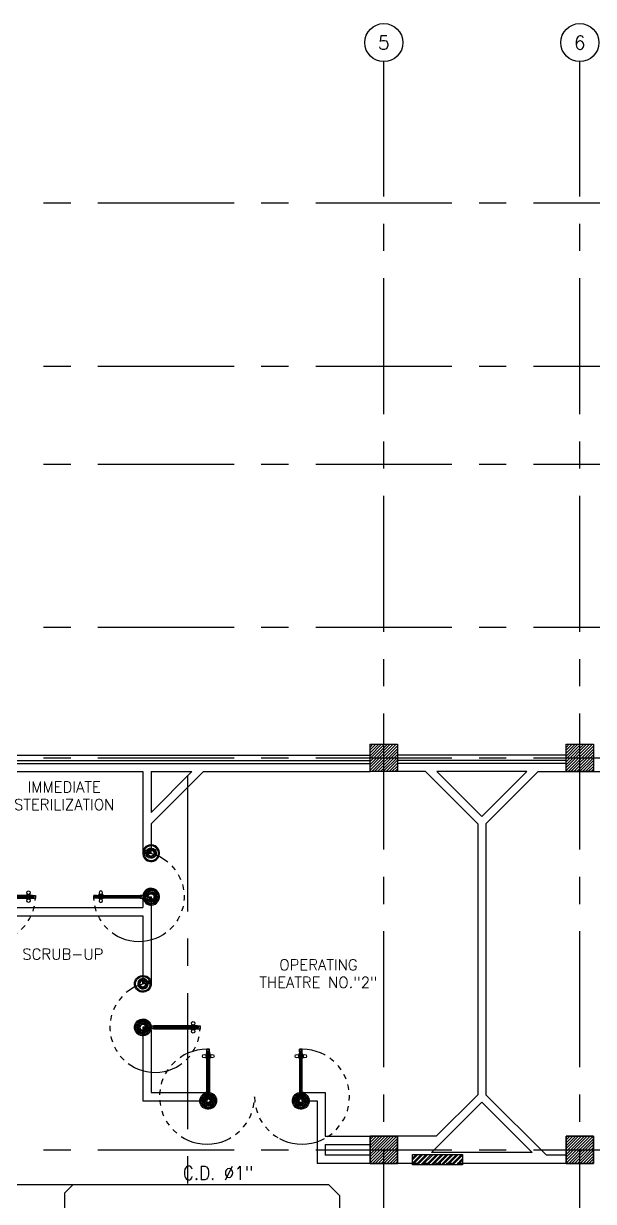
# Model space of a CAD drawing. Extents: x 417866242 to 417866861, y 43498051 to 43498155.
# Drawn here: x 417866797.05 to 417866807.52, y 43498133.09 to 43498154.73 of the extents above; entities that cross this region are included whole.
import ezdxf
from ezdxf.enums import TextEntityAlignment as Align

# ---------------------------------------------------------------- set-up
doc = ezdxf.new("R2010")
doc.units = 0
doc.header["$MEASUREMENT"] = 0
doc.linetypes.add('CENTERX2', pattern=[4, 2.5, -0.5, 0.5, -0.5])
doc.linetypes.add('HIDDEN', pattern=[0.375, 0.25, -0.125])
doc.layers.get('0').update_dxf_attribs({"linetype": 'CONTINUOUS'})
for name, color, linetype in [('AC-CD', 6, 'CONTINUOUS'), ('AC-TEXT', 2, 'CONTINUOUS'), ('AX', 11, 'CONTINUOUS'), ('AX-CR', 7, 'CONTINUOUS'), ('AX-TXT', 2, 'CONTINUOUS'), ('AXES', 11, 'CENTERX2'), ('COL', 11, 'CONTINUOUS'), ('DOOR', 11, 'CONTINUOUS'), ('FHC', 11, 'CONTINUOUS'), ('HAT', 11, 'CONTINUOUS'), ('INSUL', 11, 'CONTINUOUS'), ('P-SOLIDWASTE', 6, 'CONTINUOUS'), ('RM-NAME', 11, 'CONTINUOUS'), ('WALL', 11, 'CONTINUOUS')]:
    doc.layers.add(name, color=color, linetype=linetype)
doc.styles.add('ROMANS', font='ROMANS.shx', dxfattribs={"width": 0.6})

# ---------------------------------------------------------------- blocks, each defined once
blk = doc.blocks.new('DOOR90')
at = {"layer": 'DOOR', "color": 7, "linetype": 'ByBlock'}
for p, q in [((-150, 0), (0, 0)), ((-150, 0), (-150, -25)), ((0, -50), (-113.7099299924448, 0)), ((0, -50), (-40.1457343158545, 0)), ((0, -50), (0, 0)), ((-1000, -25), (-1050, -25)), ((-1050, -75), (-1050, -25)), ((-1050, -25), (-1050, -75)), ((-1000, -75), (-1050, -74.99999999947613)), ((-1000, -41.9999999999709), (-1020, -41.9999999999709)), ((-1020, -42), (-1020, -58)), ((-1000, -58), (-1020, -58)), ((-1000, -25), (-1000, -41.9999999999709)), ((-1000, -58), (-1000, -75)), ((-877.6424572214019, -17.79999999995925), (-967.6424572214019, -17.79999999995925)), ((-967.6424572214019, -25), (-967.6424572214019, -17.79999999995925)), ((-967.6424572214019, -75), (-967.6424572214019, -82.20000000004075)), ((-877.6424572214019, -82.20000000004075), (-967.6424572214019, -82.20000000004075)), ((-955.0424572214251, -8.799999999959255), (-890.2424572213786, -8.799999999959255)), ((-955.0424572214251, -17.79999999995925), (-955.0424572214251, -8.799999999959255)), ((-955.0424572214251, -17.79999999995925), (-890.2424572213786, -17.79999999995925)), ((-955.0424572214251, -82.20000000004075), (-890.2424572213786, -82.20000000004075)), ((-955.0424572214251, -82.20000000004075), (-955.0424572214251, -91.20000000004075)), ((-955.0424572214251, -91.20000000004075), (-890.2424572213786, -91.20000000004075)), ((-890.2424572213786, -17.79999999995925), (-890.2424572213786, -8.799999999959255)), ((-890.2424572213786, -82.20000000004075), (-890.2424572213786, -91.20000000004075)), ((-877.6424572214019, -25), (-877.6424572214019, -17.79999999995925)), ((-877.6424572214019, -75), (-877.6424572214019, -82.20000000004075)), ((-200, -25), (-150, -25)), ((-200, -42), (-200, -25)), ((-180, -42), (-200, -42)), ((-200, -58), (-180, -58)), ((-200, -75), (-200, -58)), ((-150, -75), (-200, -75)), ((-180, -58), (-180, -42)), ((-150, -25), (-100, -25)), ((-150, -75), (-150, -25)), ((-100, -25), (-100, -50)), ((0, -50), (-100, -36.64271395650576)), ((-100, -50), (0, -50)), ((0, -850), (-113.7099299924448, -900)), ((-100, -875), (-100, -850)), ((0, -850), (-100, -863.3572860434942)), ((-100, -850), (0, -850)), ((0, -850), (-40.1457343158545, -900)), ((0, -850), (0, -900)), ((-150, -875), (-100, -875)), ((-150, -900), (-150, -875)), ((-150, -900), (0, -900)), ((0, -900), (-150, -900))]:
    blk.add_line(p, q, dxfattribs=at)
at = {"layer": 'DOOR', "linetype": 'ByBlock'}
for p, q in [((-200, -25), (-1000, -25)), ((-200, -42), (-1000, -41.9999999999709)), ((-200, -58), (-1000, -58)), ((-1000, -75), (-200, -75))]:
    blk.add_line(p, q, dxfattribs=at)
at = {"layer": 'DOOR', "color": 7, "linetype": 'ByBlock'}
for centre in [(-922.6424572214019, 23.53094421501737), (-922.6424572214019, -123.5309442149592)]:
    blk.add_circle(centre, 32.39999999998526, dxfattribs=at)
for centre, radius, start, end in [((0, -50), 154.4019578127773, 161.1052885482714, 166.2857707768669), ((0, -50), 94.40195781277725, 148.0181880328085, 180), ((0, -50), 134.4019578127773, 158.159849394549, 169.2800236450682), ((0, -50), 114.4019578127773, 154.0838418822192, 167.37742587102), ((0, -50), 74.40195781277725, 137.7764264185456, 180), ((0, -50), 54.40195781277725, 113.2073828924446, 180), ((0, -50), 34.40195781277725, 90, 180), ((0, -50), 14.40195781277725, 90, 180), ((0, -850), 94.40195781277725, 180, 211.9818119671915), ((0, -850), 74.40195781277725, 180, 222.2235735814543), ((0, -850), 54.40195781277725, 180, 246.7926171075554), ((0, -850), 34.40195781277725, 180, 270), ((0, -850), 14.40195781277725, 180, 270), ((0, -850), 154.4019578127773, 193.7142292231331, 198.8947114517286), ((0, -850), 134.4019578127773, 190.7199763549318, 201.840150605451)]:
    blk.add_arc(centre, radius, start, end, dxfattribs=at)
at = {"layer": 'DOOR', "linetype": 'HIDDEN', "ltscale": 0.5}
blk.add_arc((-222.2222222220153, -49.99999999976717), 828.155208510499, 178.270116378131, 275.0030377036063, dxfattribs=at)
blk = doc.blocks.new('D1')
at = {"layer": 'DOOR', "color": 0, "linetype": 'ByBlock'}
for p, q in [((24.99999999953434, 866.2127177042421), (17.79999999946449, 866.2127177042421)), ((17.79999999946449, 776.2127177042712), (17.79999999946449, 866.2127177042421)), ((24.99999999953434, 948.5702604828402), (74.99999999953434, 948.5702604828402)), ((74.99999999953434, 948.5702604828402), (24.99999999953434, 948.5702604828402)), ((24.99999999953434, 898.5702604828402), (24.99999999953434, 948.5702604828402)), ((24.99999999953434, 898.5702604828402), (41.99999999950523, 898.5702604828402)), ((41.99999999953434, 918.5702604828402), (57.99999999953434, 918.5702604828402)), ((41.99999999950523, 898.5702604828402), (41.99999999950523, 918.5702604828402)), ((57.99999999953434, 898.5702604828402), (57.99999999953434, 918.5702604828402)), ((57.99999999953434, 898.5702604828402), (74.99999999953434, 898.5702604828402)), ((74.99999999953434, 898.5702604828402), (74.99999999901047, 948.5702604828693)), ((74.99999999953434, 866.2127177042421), (82.19999999957508, 866.2127177042421)), ((82.19999999957508, 776.2127177042421), (82.19999999957508, 866.2127177042421)), ((1725.000000000466, 866.2127177042421), (1717.800000000425, 866.2127177042421)), ((1717.800000000425, 776.2127177042421), (1717.800000000425, 866.2127177042421)), ((1775.000000000466, 948.5702604828402), (1725.000000000466, 948.5702604828402)), ((1725.000000000466, 948.5702604828402), (1775.000000000466, 948.5702604828402)), ((1725.000000000466, 898.5702604828402), (1725.00000000099, 948.5702604828693)), ((1742.000000000466, 898.5702604828402), (1725.000000000466, 898.5702604828402)), ((1758.000000000466, 918.5702604828402), (1742.000000000466, 918.5702604828402)), ((1742.000000000466, 898.5702604828402), (1742.000000000466, 918.5702604828402)), ((1758.000000000495, 898.5702604828402), (1758.000000000495, 918.5702604828402)), ((1775.000000000466, 898.5702604828402), (1758.000000000495, 898.5702604828402)), ((1775.000000000466, 898.5702604828402), (1775.000000000466, 948.5702604828402)), ((1775.000000000466, 866.2127177042421), (1782.200000000536, 866.2127177042421)), ((1782.200000000536, 776.2127177042712), (1782.200000000536, 866.2127177042421)), ((17.79999999946449, 853.6127177042363), (8.79999999946449, 853.6127177042363)), ((8.79999999946449, 853.6127177042363), (8.79999999946449, 788.8127177042479)), ((17.79999999946449, 788.8127177042479), (8.79999999946449, 788.8127177042479)), ((17.79999999946449, 853.6127177042363), (17.79999999946449, 788.8127177042479)), ((24.99999999953434, 776.2127177042421), (17.79999999946449, 776.2127177042712)), ((74.99999999953434, 776.2127177042421), (82.19999999957508, 776.2127177042421)), ((82.19999999957508, 853.6127177042363), (91.19999999957508, 853.6127177042363)), ((82.19999999957508, 853.6127177042363), (82.19999999957508, 788.8127177042479)), ((82.19999999957508, 788.8127177042479), (91.19999999957508, 788.8127177042479)), ((91.19999999957508, 853.6127177042363), (91.19999999957508, 788.8127177042479)), ((1717.800000000425, 853.6127177042363), (1708.800000000425, 853.6127177042363)), ((1708.800000000425, 853.6127177042363), (1708.800000000425, 788.8127177042479)), ((1717.800000000425, 788.8127177042479), (1708.800000000425, 788.8127177042479)), ((1717.800000000425, 853.6127177042363), (1717.800000000425, 788.8127177042479)), ((1725.000000000466, 776.2127177042421), (1717.800000000425, 776.2127177042421)), ((1775.000000000466, 776.2127177042421), (1782.200000000536, 776.2127177042712)), ((1782.200000000536, 853.6127177042363), (1791.200000000536, 853.6127177042363)), ((1782.200000000536, 853.6127177042363), (1782.200000000536, 788.8127177042479)), ((1782.200000000536, 788.8127177042479), (1791.200000000536, 788.8127177042479)), ((1791.200000000536, 853.6127177042363), (1791.200000000536, 788.8127177042479)), ((0, 0), (0, 150)), ((0, 150), (25, 150)), ((25, 0), (0, 0)), ((25, 150), (25, 0)), ((42, 125), (25, 125)), ((25, 125), (25, 75)), ((75, 75), (25, 75)), ((42, 105), (42, 125)), ((58, 105), (42, 105)), ((75, 125), (58, 125)), ((58, 125), (58, 105)), ((75, 75), (75, 125)), ((1725, 125), (1742, 125)), ((1725, 75), (1725, 125)), ((1725, 75), (1775, 75)), ((1742, 125), (1742, 105)), ((1742, 105), (1758, 105)), ((1758, 125), (1775, 125)), ((1758, 105), (1758, 125)), ((1800, 150), (1775, 150)), ((1775, 150), (1775, 0)), ((1775, 125), (1775, 75)), ((1775, 0), (1800, 0)), ((1800, 0), (1800, 150))]:
    blk.add_line(p, q, dxfattribs=at)
at = {"layer": 'DOOR', "linetype": 'ByBlock'}
for p, q in [((25, 125), (24.99999999953434, 898.5702604828402)), ((42, 125), (41.99999999950523, 898.5702604828402)), ((58, 125), (57.99999999953434, 898.5702604828402)), ((74.99999999953434, 898.5702604828402), (75, 125)), ((1725.000000000466, 898.5702604828402), (1725, 125)), ((1742, 125), (1742.000000000466, 898.5702604828402)), ((1758, 125), (1758.000000000495, 898.5702604828402)), ((1775, 125), (1775.000000000466, 898.5702604828402))]:
    blk.add_line(p, q, dxfattribs=at)
at = {"layer": 'DOOR', "color": 9, "linetype": 'ByBlock'}
for p, q in [((25, 56.85496499622241), (0, 113.7099299924448)), ((25, 20.07286715795635), (0, 40.1457343158545)), ((1775, 56.85496499622241), (1800, 113.7099299924448)), ((1775, 20.07286715795635), (1800, 40.1457343158545))]:
    blk.add_line(p, q, dxfattribs=at)
at = {"layer": 'DOOR', "color": 0, "linetype": 'ByBlock'}
for centre in [(-23.53094421548303, 821.2127177042712), (123.5309442144935, 821.2127177042712), (1676.469055785506, 821.2127177042712), (1823.530944215483, 821.2127177042712)]:
    blk.add_circle(centre, 32.39999999998526, dxfattribs=at)
at = {"layer": 'DOOR', "linetype": 'HIDDEN', "ltscale": 0.5}
for centre, start, end in [((27.50272720248904, 76.0759138041758), 359.9293461532733, 90.16435099361281), ((1772.497272797511, 76.0759138041758), 89.8356490063872, 180.0706538467267)]:
    blk.add_arc(centre, 872.4979361749862, start, end, dxfattribs=at)
at = {"layer": 'DOOR', "color": 9, "linetype": 'ByBlock'}
for centre, radius, start, end in [((50, 0), 154.4019578127773, 103.7142292229355, 108.8947114514586), ((50, 0), 134.4019578127773, 100.7199763555959, 111.8401506068453), ((50, 0), 114.4019578127773, 102.6225741279842, 115.9161581181557), ((50, 0), 94.40195781277725, 105.3565554894164, 121.9818119675451), ((50, 0), 74.40195781277725, 109.6341292402971, 132.2235735831924), ((50, 0), 54.40195781277725, 117.3575759333726, 156.7926171083217), ((50, 0), 34.40195781277725, 136.6106879090853, 180), ((1750, 0), 134.4019578127773, 68.1598493931547, 79.28002364440412), ((1750, 0), 114.4019578127773, 64.08384188184428, 77.37742587201579), ((1750, 0), 94.40195781277725, 58.01818803245493, 74.6434445105836), ((1750, 0), 74.40195781277725, 47.77642641680761, 70.36587075970293), ((1750, 0), 54.40195781277725, 23.20738289167832, 62.64242406662736), ((1750, 0), 34.40195781277725, 0, 43.3893120909147), ((1750, 0), 154.4019578127773, 71.10528854854142, 76.28577077706451)]:
    blk.add_arc(centre, radius, start, end, dxfattribs=at)
blk = doc.blocks.new('AXU')
at = {"layer": 'AX-CR'}
blk.add_circle((0, 350), 350.0000000000014, dxfattribs=at)
at = {"layer": 'AX-TXT', "style": 'ROMANS'}
blk.add_attdef('AX', text='', height=250, dxfattribs=at).set_placement((0, 350), align=Align.MIDDLE)
blk = doc.blocks.new('*X88')
at = {"color": 0}
for p, q in [((42139.22208648524, 169895.7397773647), (42633.21628293221, 170389.7339738117)), ((42139.22208648524, 169948.7727859537), (42580.18327434322, 170389.7339738117)), ((42139.22208648524, 170001.8057945427), (42527.15026575423, 170389.7339738117)), ((42139.22208648524, 170054.8388031317), (42474.11725716524, 170389.7339738117)), ((42139.22208648523, 170107.8718117207), (42421.08424857625, 170389.7339738117)), ((42139.22208648523, 170160.9048203097), (42368.05123998725, 170389.7339738117)), ((42139.22208648523, 170213.9378288986), (42315.01823139827, 170389.7339738117)), ((42139.22208648522, 170266.9708374876), (42261.98522280927, 170389.7339738117)), ((42139.22208648522, 170320.0038460766), (42208.95221422028, 170389.7339738117)), ((42139.22208648521, 170373.0368546656), (42155.91920563129, 170389.7339738117)), ((42186.2492915212, 169889.7339738117), (42639.22208648516, 170342.7067687756)), ((42239.28230011019, 169889.7339738117), (42639.22208648516, 170289.6737601866)), ((42292.31530869919, 169889.7339738117), (42639.22208648516, 170236.6407515977)), ((42345.34831728818, 169889.7339738117), (42639.22208648517, 170183.6077430087)), ((42398.38132587717, 169889.7339738117), (42639.22208648517, 170130.5747344197)), ((42451.41433446616, 169889.7339738117), (42639.22208648518, 170077.5417258307)), ((42504.44734305515, 169889.7339738117), (42639.22208648518, 170024.5087172417)), ((42557.48035164414, 169889.7339738117), (42639.22208648518, 169971.4757086527)), ((42610.51336023313, 169889.7339738117), (42639.22208648518, 169918.4427000637))]:
    blk.add_line(p, q, dxfattribs=at)
blk = doc.blocks.new('*X87')
at = {"color": 0}
for p, q in [((38539.2220864853, 169901.9843614162), (39026.97169888081, 170389.7339738117)), ((38539.2220864853, 169955.0173700052), (38973.93869029183, 170389.7339738117)), ((38539.22208648529, 170008.0503785941), (38920.90568170283, 170389.7339738117)), ((38539.22208648529, 170061.0833871831), (38867.87267311384, 170389.7339738117)), ((38539.22208648529, 170114.1163957721), (38814.83966452485, 170389.7339738117)), ((38539.22208648529, 170167.1494043611), (38761.80665593586, 170389.7339738117)), ((38539.22208648529, 170220.1824129501), (38708.77364734687, 170389.7339738117)), ((38539.22208648528, 170273.2154215391), (38655.74063875788, 170389.7339738117)), ((38539.22208648528, 170326.2484301281), (38602.70763016889, 170389.7339738117)), ((38539.22208648527, 170379.2814387171), (38549.6746215799, 170389.7339738117)), ((38580.00470746981, 169889.7339738117), (39039.22208648522, 170348.9513528271)), ((38633.0377160588, 169889.7339738117), (39039.22208648522, 170295.9183442381)), ((38686.07072464779, 169889.7339738117), (39039.22208648522, 170242.8853356491)), ((38739.10373323679, 169889.7339738117), (39039.22208648523, 170189.8523270601)), ((38792.13674182577, 169889.7339738117), (39039.22208648523, 170136.8193184711)), ((38845.16975041477, 169889.7339738117), (39039.22208648524, 170083.7863098822)), ((38898.20275900375, 169889.7339738117), (39039.22208648524, 170030.7533012932)), ((38951.23576759275, 169889.7339738117), (39039.22208648524, 169977.7202927042)), ((39004.26877618174, 169889.7339738117), (39039.22208648524, 169924.6872841152))]:
    blk.add_line(p, q, dxfattribs=at)
blk = doc.blocks.new('*X83')
at = {"color": 0}
for p, q in [((42139.22208648524, 177108.2289454675), (42620.72711482943, 177589.7339738117)), ((42139.22208648524, 177161.2619540565), (42567.69410624044, 177589.7339738117)), ((42139.22208648525, 177214.2949626455), (42514.66109765145, 177589.7339738117)), ((42139.22208648525, 177267.3279712345), (42461.62808906245, 177589.7339738117)), ((42139.22208648526, 177320.3609798235), (42408.59508047347, 177589.7339738117)), ((42139.22208648526, 177373.3939884125), (42355.56207188447, 177589.7339738117)), ((42139.22208648526, 177426.4269970015), (42302.52906329548, 177589.7339738117)), ((42139.22208648526, 177479.4600055905), (42249.49605470649, 177589.7339738117)), ((42139.22208648526, 177532.4930141795), (42196.4630461175, 177589.7339738117)), ((42139.22208648527, 177585.5260227684), (42143.43003752851, 177589.7339738117)), ((42173.76012341842, 177089.7339738117), (42639.22208648521, 177555.1959368785)), ((42226.79313200741, 177089.7339738117), (42639.22208648521, 177502.1629282895)), ((42279.8261405964, 177089.7339738117), (42639.22208648521, 177449.1299197005)), ((42332.85914918539, 177089.7339738117), (42639.2220864852, 177396.0969111115)), ((42385.89215777438, 177089.7339738117), (42639.2220864852, 177343.0639025225)), ((42438.92516636338, 177089.7339738117), (42639.22208648519, 177290.0308939335)), ((42491.95817495236, 177089.7339738117), (42639.22208648519, 177236.9978853445)), ((42544.99118354136, 177089.7339738117), (42639.22208648518, 177183.9648767555)), ((42598.02419213035, 177089.7339738117), (42639.22208648518, 177130.9318681665))]:
    blk.add_line(p, q, dxfattribs=at)
blk = doc.blocks.new('*X82')
at = {"color": 0}
for p, q in [((38539.2220864853, 177114.473529519), (39014.48253077803, 177589.7339738117)), ((38539.22208648531, 177167.5065381079), (38961.44952218905, 177589.7339738117)), ((38539.22208648531, 177220.5395466969), (38908.41651360005, 177589.7339738117)), ((38539.22208648532, 177273.5725552859), (38855.38350501106, 177589.7339738117)), ((38539.22208648532, 177326.6055638749), (38802.35049642207, 177589.7339738117)), ((38539.22208648532, 177379.6385724639), (38749.31748783308, 177589.7339738117)), ((38539.22208648532, 177432.6715810529), (38696.28447924409, 177589.7339738117)), ((38539.22208648532, 177485.7045896419), (38643.2514706551, 177589.7339738117)), ((38539.22208648533, 177538.7375982309), (38590.21846206611, 177589.7339738117)), ((38567.51553936703, 177089.7339738117), (39039.22208648527, 177561.4405209299)), ((38620.54854795602, 177089.7339738117), (39039.22208648526, 177508.4075123409)), ((38673.58155654501, 177089.7339738117), (39039.22208648526, 177455.3745037519)), ((38726.614565134, 177089.7339738117), (39039.22208648526, 177402.341495163)), ((38779.64757372299, 177089.7339738117), (39039.22208648526, 177349.308486574)), ((38832.68058231199, 177089.7339738117), (39039.22208648526, 177296.2754779849)), ((38885.71359090097, 177089.7339738117), (39039.22208648525, 177243.2424693959)), ((38938.74659948997, 177089.7339738117), (39039.22208648525, 177190.209460807)), ((38991.77960807896, 177089.7339738117), (39039.22208648524, 177137.176452218))]:
    blk.add_line(p, q, dxfattribs=at)
blk = doc.blocks.new('RM1')
at = {"layer": 'RM-NAME', "style": 'ROMANS'}
for tag, p in [('ROOMNAME1', (0, 323.8095238059759)), ('ROOMNAME2', (0, 0))]:
    blk.add_attdef(tag, text='', height=200, dxfattribs=at).set_placement(p, align=Align.MIDDLE)
blk = doc.blocks.new('COL50')
at = {"layer": 'COL'}
blk.add_lwpolyline([(-249.9999999999709, 250), (-249.9999999999418, -250), (250, -250), (249.9999999999709, 250)], close=True, dxfattribs=at)

msp = doc.modelspace()

# ---------------------------------------------------------------- hatches: boundary and pattern name
at = {"layer": 'FHC', "linetype": 'ByBlock', "ltscale": 0.3}
h = msp.add_hatch(dxfattribs=at)
h.set_pattern_fill('ANSI32', color=11, scale=0.175, style=0)
h.set_pattern_definition([(45, (417866571.9997963, 43498102.71375132), (-0.04640388251536718, 0.04640388251536719), []), (45, (417866572.0307323, 43498102.71375132), (-0.04640388251536718, 0.04640388251536719), [])])
h.paths.add_polyline_path([(417866805.1159786, 43498133.76475666), (417866805.1159786, 43498133.95475665), (417866804.1959786, 43498133.95475665), (417866804.1959786, 43498133.76475666)])
h.paths.add_polyline_path([(417866803.98337, 43498133.34363293), (417866803.98337, 43498133.76446626), (417866804.24587, 43498133.76446626), (417866804.24587, 43498133.34363293)], flags=9)

# ---------------------------------------------------------------- linework, layer by layer
at = {"layer": 'AC-CD'}
for p, q in [((417866794.568717, 43498133.40247732), (417866802.6544156, 43498133.40247732)), ((417866797.8070673, 43498133.2476796), (417866797.961865, 43498133.40247732)), ((417866802.8544156, 43498133.20247732), (417866802.6544156, 43498133.40247732)), ((417866797.8070673, 43498132.86621773), (417866797.8070673, 43498133.2476796)), ((417866802.8544156, 43498133.20247732), (417866802.8544155, 43498129.90471434))]:
    msp.add_line(p, q, dxfattribs=at)
at = {"layer": 'AXES'}
for p, q in [((417866803.6684786, 43498075.55546302), (417866803.6684786, 43498154.03293495)), ((417866807.2684786, 43498075.55546302), (417866807.2684786, 43498154.03293495)), ((417866778.4170337, 43498151.43975665), (417866847.5084786, 43498151.43975665)), ((417866778.4170337, 43498148.43975665), (417866860.0157161, 43498148.43975665)), ((417866778.4170337, 43498146.63975666), (417866847.5084786, 43498146.63975666)), ((417866778.4170337, 43498143.63975666), (417866847.5084786, 43498143.63975666)), ((417866778.4170337, 43498141.23975666), (417866847.5084786, 43498141.23975666)), ((417866800.0684786, 43498082.41975666), (417866800.0684786, 43498141.23975666)), ((417866778.4170337, 43498134.03975666), (417866847.5084786, 43498134.03975666))]:
    msp.add_line(p, q, dxfattribs=at)
at = {"layer": 'COL'}
for points in [[(417866803.4184785, 43498140.98975666), (417866803.4184785, 43498141.48975666), (417866803.9184785, 43498141.48975666), (417866803.9184785, 43498140.98975666)], [(417866807.0184785, 43498140.98975666), (417866807.0184785, 43498141.48975666), (417866807.5184785, 43498141.48975666), (417866807.5184785, 43498140.98975666)]]:
    msp.add_lwpolyline(points, close=True, dxfattribs=at)
at = {"layer": 'DOOR', "color": 0, "linetype": 'ByBlock'}
for p, q in [((417866800.4184786, 43498135.08975665), (417866800.3934786, 43498135.08975665)), ((417866800.4184786, 43498134.93975665), (417866800.4184786, 43498135.08975665)), ((417866802.1684786, 43498134.93975665), (417866802.1684786, 43498135.08975665)), ((417866802.1684786, 43498135.08975665), (417866802.1934786, 43498135.08975665))]:
    msp.add_line(p, q, dxfattribs=at)
at = {"layer": 'DOOR', "color": 9, "linetype": 'ByBlock'}
for centre, start, end in [((417866800.4434786, 43498135.08975665), 180, 223.3893134476816), ((417866802.1434786, 43498135.08975665), 316.6106865523183, 0)]:
    msp.add_arc(centre, 0.03440195781277725, start, end, dxfattribs=at)
at = {"layer": 'FHC', "linetype": 'ByBlock', "ltscale": 0.3}
msp.add_lwpolyline([(417866804.1959786, 43498133.95475665), (417866805.1159786, 43498133.95475665), (417866805.1159786, 43498133.76475666), (417866804.1959786, 43498133.76475666)], close=True, dxfattribs=at)
at = {"layer": 'INSUL'}
for p, q in [((417866796.7184786, 43498141.18975665), (417866803.4184786, 43498141.18975665)), ((417866796.7184786, 43498141.13975666), (417866803.4184786, 43498141.13975666)), ((417866807.0184786, 43498141.18975665), (417866803.9184786, 43498141.18975665)), ((417866807.0184786, 43498141.13975666), (417866803.9184786, 43498141.13975666))]:
    msp.add_line(p, q, dxfattribs=at)
at = {"layer": 'P-SOLIDWASTE'}
msp.add_lwpolyline([(417866801.5984348, 43498133.40247732, 0, 0.1500000000000001, 0), (417866801.3255665, 43498133.40247732, 0.1500000000000001, 0.1500000000000001, 0)], format="xyseb", dxfattribs=at)
at = {"layer": 'WALL'}
for p, q in [((417866796.7184786, 43498141.28975666), (417866803.4184786, 43498141.28975666)), ((417866807.0184786, 43498141.28975666), (417866803.9184786, 43498141.28975666)), ((417866796.3684786, 43498140.98975666), (417866799.2434786, 43498140.98975666)), ((417866799.2434786, 43498140.98975666), (417866799.2434786, 43498139.53975666)), ((417866799.3934786, 43498140.98975666), (417866800.1434786, 43498140.98975666)), ((417866799.3934786, 43498140.98975666), (417866799.3934786, 43498140.23975666)), ((417866799.3934786, 43498140.23975666), (417866800.1434786, 43498140.98975666)), ((417866799.3934786, 43498140.02762462), (417866800.3556107, 43498140.98975666)), ((417866800.3556107, 43498140.98975666), (417866803.4184786, 43498140.98975666)), ((417866804.4313466, 43498140.98975666), (417866803.9184786, 43498140.98975666)), ((417866805.3934786, 43498140.02762462), (417866804.4313466, 43498140.98975666)), ((417866806.2934786, 43498140.98975666), (417866804.6434786, 43498140.98975666)), ((417866805.4684786, 43498140.16475666), (417866804.6434786, 43498140.98975666)), ((417866805.4684786, 43498140.16475666), (417866806.2934786, 43498140.98975666)), ((417866805.5434786, 43498140.02762462), (417866806.5056106, 43498140.98975666)), ((417866806.5056106, 43498140.98975666), (417866810.5813466, 43498140.98975666)), ((417866799.3934786, 43498140.02762462), (417866799.3934786, 43498139.53975571)), ((417866805.3934786, 43498140.02762462), (417866805.3934786, 43498135.05188869)), ((417866805.5434786, 43498140.02762462), (417866805.5434786, 43498135.05188869)), ((417866799.2434786, 43498139.53975666), (417866799.3934786, 43498139.53975571)), ((417866799.2434786, 43498138.63975666), (417866799.3934786, 43498138.6397557)), ((417866799.2434786, 43498138.63975666), (417866799.2434786, 43498138.48975666)), ((417866799.3934786, 43498138.6397557), (417866799.3934786, 43498137.1397576)), ((417866796.3684786, 43498138.48975666), (417866799.2434786, 43498138.48975666)), ((417866796.3684786, 43498138.33975665), (417866799.2434786, 43498138.33975665)), ((417866799.2434786, 43498138.33975665), (417866799.2434786, 43498137.13975666)), ((417866799.3934786, 43498137.1397576), (417866799.2434786, 43498137.13975666)), ((417866799.3934786, 43498136.2397576), (417866799.2434786, 43498136.23975666)), ((417866799.2434786, 43498136.23975666), (417866799.2434786, 43498135.08975665)), ((417866799.3934786, 43498136.2397576), (417866799.3934786, 43498135.08975665)), ((417866799.2434786, 43498135.08975665), (417866799.2434795, 43498134.93975665)), ((417866799.3934786, 43498135.08975665), (417866800.3934786, 43498135.08975665)), ((417866800.3934786, 43498135.08975665), (417866800.3934777, 43498134.93975665)), ((417866802.1934786, 43498135.08975665), (417866802.5934786, 43498135.08975665)), ((417866802.1934786, 43498135.08975665), (417866802.1934795, 43498134.93975665)), ((417866802.5934786, 43498135.08975665), (417866802.5934786, 43498134.28975666)), ((417866799.2434795, 43498134.93975665), (417866800.3934777, 43498134.93975665)), ((417866802.1934795, 43498134.93975665), (417866802.4434786, 43498134.93975665)), ((417866802.4434786, 43498134.93975665), (417866802.4434786, 43498134.13975666)), ((417866805.4684786, 43498134.91475666), (417866804.5434786, 43498133.98975666)), ((417866805.3934786, 43498135.05188869), (417866804.6313466, 43498134.28975666)), ((417866805.4684786, 43498134.91475666), (417866806.3934786, 43498133.98975666)), ((417866805.5434786, 43498135.05188869), (417866806.6556106, 43498133.93975665)), ((417866802.5934786, 43498134.28975666), (417866803.4184786, 43498134.28975666)), ((417866804.6313466, 43498134.28975666), (417866803.9184786, 43498134.28975666)), ((417866802.4434786, 43498134.13975666), (417866802.4434786, 43498133.78975666)), ((417866802.5934786, 43498134.13975666), (417866803.4184786, 43498134.13975666)), ((417866802.5934786, 43498134.13975666), (417866802.5934786, 43498133.93975665)), ((417866806.3934786, 43498133.98975666), (417866804.5434786, 43498133.98975666)), ((417866803.4184786, 43498133.78975666), (417866802.4434786, 43498133.78975666)), ((417866803.4184786, 43498133.93975665), (417866802.5934786, 43498133.93975665)), ((417866804.1959786, 43498133.78975666), (417866803.9184786, 43498133.78975666)), ((417866804.1959786, 43498133.95475665), (417866805.1159786, 43498133.95475665)), ((417866804.1959786, 43498133.78875184), (417866804.1959786, 43498133.95375184)), ((417866805.1159786, 43498133.95475665), (417866805.1159786, 43498133.78742912)), ((417866807.0184786, 43498133.78975666), (417866805.1159786, 43498133.78975666)), ((417866807.0184786, 43498133.93975665), (417866806.6556106, 43498133.93975665))]:
    msp.add_line(p, q, dxfattribs=at)
at = {"layer": 'WALL', "color": 250, "linetype": 'HIDDEN', "ltscale": 0.25}
msp.add_line((417866805.1159786, 43498133.78975666), (417866804.1959786, 43498133.78975666), dxfattribs=at)
at = {"layer": 'WALL', "linetype": 'ByBlock', "ltscale": 0.3}
for points in [[(417866803.4184786, 43498141.48975666), (417866803.9184786, 43498141.48975666), (417866803.9184786, 43498140.98975666), (417866803.4184786, 43498140.98975666)], [(417866807.0184786, 43498141.48975666), (417866807.5184786, 43498141.48975666), (417866807.5184786, 43498140.98975666), (417866807.0184786, 43498140.98975666)], [(417866803.9184786, 43498133.78975666), (417866803.4184786, 43498133.78975666), (417866803.4184786, 43498134.28975666), (417866803.9184786, 43498134.28975666)], [(417866807.5184786, 43498133.78975666), (417866807.0184786, 43498133.78975666), (417866807.0184786, 43498134.28975666), (417866807.5184786, 43498134.28975666)]]:
    msp.add_lwpolyline(points, close=True, dxfattribs=at)

# ---------------------------------------------------------------- block references
at = {"layer": 'AX', "xscale": 0.0009999871253967285, "yscale": 0.001000002026557922, "zscale": 0.001}
for p, values in [((417866803.6684786, 43498154.03293496), {'AX': '5'}), ((417866807.2684786, 43498154.03293496), {'AX': '6'})]:
    msp.add_blockref('AXU', p, dxfattribs=at).add_auto_attribs(values)
at = {"layer": 'COL', "xscale": 0.0009999871253967285, "yscale": 0.001000002026557922, "zscale": 0.001}
for p in [(417866803.6684785, 43498134.03975666), (417866807.2684785, 43498134.03975666)]:
    msp.add_blockref('COL50', p, dxfattribs=at)
at = {"layer": 'DOOR', "color": 0, "linetype": 'ByBlock', "yscale": 0.001000002026557922, "zscale": 0.001, "rotation": 180}
for p, xscale in [((417866796.2184786, 43498138.6397557), 0.0009999871253967285), ((417866799.3934786, 43498138.6397557), -0.0009999871253967285), ((417866799.2434786, 43498136.23975666), 0.0009999871253967285)]:
    msp.add_blockref('DOOR90', p, dxfattribs=dict(at, xscale=xscale))
at = {"layer": 'DOOR', "color": 0, "linetype": 'ByBlock', "ltscale": 0.3, "xscale": 0.0009999871253967285, "yscale": 0.001000002026557922, "zscale": 0.001}
msp.add_blockref('D1', (417866800.3934786, 43498134.93975665), dxfattribs=at)
at = {"layer": 'HAT', "xscale": 0.0009999871253967285, "yscale": 0.001000002026557922, "zscale": 0.001}
for name in ['*X82', '*X83', '*X87', '*X88']:
    msp.add_blockref(name, (417866764.8792564, 43497963.90002269), dxfattribs=at)
at = {"layer": 'RM-NAME'}
ref = msp.add_blockref('RM1', (417866797.7971829, 43498140.38288278), dxfattribs=dict(at, xscale=0.0009999871253967285, yscale=0.001000002026557922, zscale=0.001))
ref.add_attrib('ROOMNAME2', 'STERILIZATION', dxfattribs={"height": 0.2, "style": 'ROMANS'}).set_placement((417866797.7971829, 43498140.38288278), align=Align.MIDDLE)
ref.add_attrib('ROOMNAME1', 'IMMEDIATE', dxfattribs={"height": 0.2, "style": 'ROMANS'}).set_placement((417866797.7971829, 43498140.7066923), align=Align.MIDDLE)
ref = msp.add_blockref('RM1', (417866797.7735118, 43498137.63441794), dxfattribs=dict(at, xscale=0.0009999871253967285, yscale=0.001000002026557922, zscale=0.001))
ref.add_attrib('ROOMNAME2', 'SCRUB-UP', dxfattribs={"height": 0.2, "style": 'ROMANS'}).set_placement((417866797.7735118, 43498137.63441794), align=Align.MIDDLE)
ref = msp.add_blockref('RM1', (417866802.4684785, 43498137.11506148), dxfattribs=dict(at, xscale=0.0009999871253967285, yscale=0.001000002026557922, zscale=0.001))
ref.add_attrib('ROOMNAME2', 'THEATRE NO."2"', dxfattribs={"height": 0.2, "style": 'ROMANS'}).set_placement((417866802.4684785, 43498137.11506148), align=Align.MIDDLE)
ref.add_attrib('ROOMNAME1', 'OPERATING', dxfattribs={"height": 0.2, "style": 'ROMANS'}).set_placement((417866802.4684785, 43498137.43887101), align=Align.MIDDLE)

# ---------------------------------------------------------------- texts
at = {"layer": 'AC-TEXT', "style": 'ROMANS', "width": 0.9}
msp.add_text('C.D. %%c1"', height=0.25, dxfattribs=at).set_placement((417866800.6230975, 43498133.61539832), align=Align.MIDDLE)

doc.saveas('drawing.dxf')
